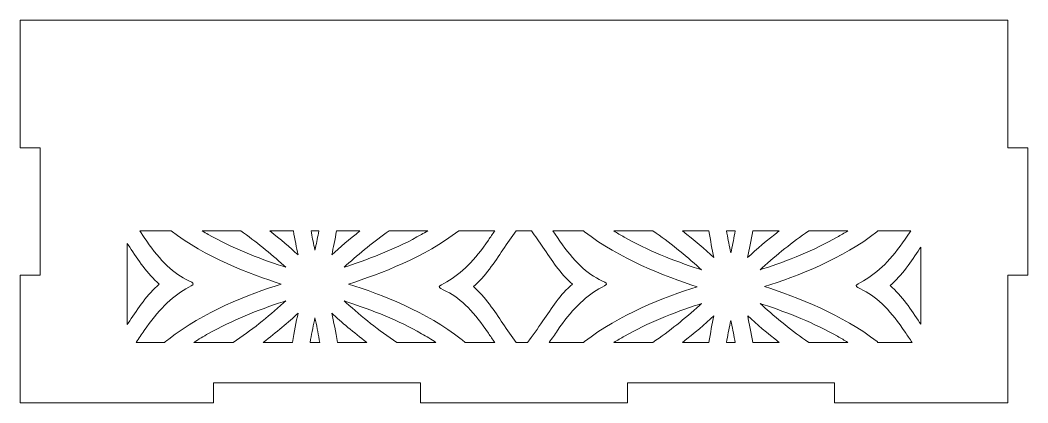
# Model space of a CAD drawing. Header units: millimetres. Extents: x 1438 to 1748, y -165 to 165.
# Drawn here: x 1598.2 to 1748.2, y 108 to 165 of the extents above; entities that cross this region are included whole.
import ezdxf

# ---------------------------------------------------------------- set-up
doc = ezdxf.new("R2010")
doc.units = ezdxf.units.MM
doc.header["$MEASUREMENT"] = 0
doc.layers.add('Camada 1', color=7, linetype='Continuous')

msp = doc.modelspace()

# ---------------------------------------------------------------- linework, layer by layer
at = {"layer": 'Camada 1', "color": 250, "lineweight": 20}
for points, knots in [([(1627.0266, 111), (1627.0266, 111), (1657.8266, 111), (1657.8266, 111), (1657.8266, 111), (1657.8266, 111), (1657.8266, 108), (1657.8266, 108), (1657.8266, 108), (1657.8266, 108), (1688.6266, 108), (1688.6266, 108), (1688.6266, 108), (1688.6266, 108), (1688.6266, 111), (1688.6266, 111), (1688.6266, 111), (1688.6266, 111), (1719.4266, 111), (1719.4266, 111), (1719.4266, 111), (1719.4266, 111), (1719.4266, 108), (1719.4266, 108), (1719.4266, 108), (1719.4266, 108), (1745.2266, 108), (1745.2266, 108), (1745.2266, 108), (1745.2266, 108), (1745.2266, 127), (1745.2266, 127), (1745.2266, 127), (1745.2266, 127), (1748.227, 127), (1748.227, 127), (1748.227, 127), (1748.227, 127), (1748.227, 146), (1748.227, 146), (1748.227, 146), (1748.227, 146), (1745.2266, 146), (1745.2266, 146), (1745.2266, 146), (1745.2266, 146), (1745.2266, 165), (1745.2266, 165), (1745.2266, 165), (1745.2266, 165), (1598.2262, 165), (1598.2262, 165), (1598.2262, 165), (1598.2262, 165), (1598.2262, 146), (1598.2262, 146), (1598.2262, 146), (1598.2262, 146), (1601.2266, 146), (1601.2266, 146), (1601.2266, 146), (1601.2266, 146), (1601.2266, 127), (1601.2266, 127), (1601.2266, 127), (1601.2266, 127), (1598.2262, 127), (1598.2262, 127), (1598.2262, 127), (1598.2262, 127), (1598.2262, 108), (1598.2262, 108), (1598.2262, 108), (1598.2262, 108), (1627.0266, 108), (1627.0266, 108), (1627.0266, 108), (1627.0266, 108), (1627.0266, 111), (1627.0266, 111)], [0, 0, 0, 0, 0.04761905, 0.04761905, 0.04761905, 0.04761905, 0.0952381, 0.0952381, 0.0952381, 0.0952381, 0.14285714, 0.14285714, 0.14285714, 0.14285714, 0.19047619, 0.19047619, 0.19047619, 0.19047619, 0.23809524, 0.23809524, 0.23809524, 0.23809524, 0.28571429, 0.28571429, 0.28571429, 0.28571429, 0.33333333, 0.33333333, 0.33333333, 0.33333333, 0.38095238, 0.38095238, 0.38095238, 0.38095238, 0.42857143, 0.42857143, 0.42857143, 0.42857143, 0.47619048, 0.47619048, 0.47619048, 0.47619048, 0.52380952, 0.52380952, 0.52380952, 0.52380952, 0.57142857, 0.57142857, 0.57142857, 0.57142857, 0.61904762, 0.61904762, 0.61904762, 0.61904762, 0.66666667, 0.66666667, 0.66666667, 0.66666667, 0.71428571, 0.71428571, 0.71428571, 0.71428571, 0.76190476, 0.76190476, 0.76190476, 0.76190476, 0.80952381, 0.80952381, 0.80952381, 0.80952381, 0.85714286, 0.85714286, 0.85714286, 0.85714286, 0.9047619, 0.9047619, 0.9047619, 0.9047619, 1, 1, 1, 1]), ([(1620.6963, 133.6106), (1625.7272, 129.7541), (1632.4225, 127.1693), (1637.093, 125.6921), (1637.093, 125.6921), (1632.2925, 124.176), (1625.406, 121.5056), (1620.3476, 117.5046), (1620.3476, 117.5046), (1620.1352, 117.3366), (1619.9304, 117.1684), (1619.7327, 117), (1619.7327, 117), (1619.7327, 117), (1615.4786, 117), (1615.4786, 117), (1615.4786, 117), (1615.8957, 117.592), (1616.2961, 118.1842), (1616.6861, 118.7609), (1616.6861, 118.7609), (1618.7003, 121.7375), (1620.7303, 123.742), (1622.8824, 124.9856), (1622.8824, 124.9856), (1624.2548, 125.7788), (1624.4724, 125.6171), (1622.9166, 126.3945), (1622.9166, 126.3945), (1620.682, 127.5109), (1618.71, 129.6357), (1616.6861, 132.6284), (1616.6861, 132.6284), (1616.6861, 132.6284), (1616.0189, 133.6106), (1616.0189, 133.6106), (1616.0189, 133.6106), (1616.0189, 133.6106), (1620.6963, 133.6106), (1620.6963, 133.6106)], [0, 0, 0, 0, 0.09090909, 0.09090909, 0.09090909, 0.09090909, 0.18181818, 0.18181818, 0.18181818, 0.18181818, 0.27272727, 0.27272727, 0.27272727, 0.27272727, 0.36363636, 0.36363636, 0.36363636, 0.36363636, 0.45454545, 0.45454545, 0.45454545, 0.45454545, 0.54545455, 0.54545455, 0.54545455, 0.54545455, 0.63636364, 0.63636364, 0.63636364, 0.63636364, 0.72727273, 0.72727273, 0.72727273, 0.72727273, 0.81818182, 0.81818182, 0.81818182, 0.81818182, 1, 1, 1, 1]), ([(1631.074, 133.6106), (1633.3154, 132.0359), (1635.4546, 130.2821), (1637.463, 128.4679), (1637.463, 128.4679), (1637.463, 128.4679), (1637.7514, 128.2067), (1637.7514, 128.2067), (1637.7514, 128.2067), (1637.7514, 128.2067), (1637.3486, 128.3365), (1637.3486, 128.3365), (1637.3486, 128.3365), (1633.5421, 129.5706), (1629.7069, 131.1165), (1626.2222, 133.0891), (1626.2222, 133.0891), (1625.922, 133.259), (1625.6234, 133.4327), (1625.327, 133.6106), (1625.327, 133.6106), (1625.327, 133.6106), (1631.074, 133.6106), (1631.074, 133.6106)], [0, 0, 0, 0, 0.14285714, 0.14285714, 0.14285714, 0.14285714, 0.28571429, 0.28571429, 0.28571429, 0.28571429, 0.42857143, 0.42857143, 0.42857143, 0.42857143, 0.57142857, 0.57142857, 0.57142857, 0.57142857, 0.71428571, 0.71428571, 0.71428571, 0.71428571, 1, 1, 1, 1]), ([(1635.4046, 133.6106), (1635.4046, 133.6106), (1638.8949, 133.6106), (1638.8949, 133.6106), (1638.8949, 133.6106), (1639.1167, 132.3244), (1639.3589, 131.1204), (1639.5984, 130.0354), (1639.5984, 130.0354), (1638.3947, 131.1375), (1636.9762, 132.3687), (1635.4046, 133.6106)], [0, 0, 0, 0, 0.25, 0.25, 0.25, 0.25, 0.5, 0.5, 0.5, 0.5, 1, 1, 1, 1]), ([(1641.5297, 133.6106), (1641.5297, 133.6106), (1642.6829, 133.6106), (1642.6829, 133.6106), (1642.6829, 133.6106), (1642.5311, 132.7682), (1642.3651, 131.9314), (1642.1876, 131.1027), (1642.1876, 131.1027), (1642.1876, 131.1027), (1642.1055, 130.723), (1642.1055, 130.723), (1642.1055, 130.723), (1642.1055, 130.723), (1642.0167, 131.1365), (1642.0167, 131.1365), (1642.0167, 131.1365), (1641.8423, 131.9541), (1641.6791, 132.7796), (1641.5297, 133.6106)], [0, 0, 0, 0, 0.16666667, 0.16666667, 0.16666667, 0.16666667, 0.33333333, 0.33333333, 0.33333333, 0.33333333, 0.5, 0.5, 0.5, 0.5, 0.66666667, 0.66666667, 0.66666667, 0.66666667, 1, 1, 1, 1]), ([(1644.6129, 130.0373), (1644.8532, 131.1237), (1645.0957, 132.3269), (1645.3175, 133.6106), (1645.3175, 133.6106), (1645.3175, 133.6106), (1648.8074, 133.6106), (1648.8074, 133.6106), (1648.8074, 133.6106), (1647.2332, 132.3672), (1645.814, 131.136), (1644.6129, 130.0373)], [0, 0, 0, 0, 0.25, 0.25, 0.25, 0.25, 0.5, 0.5, 0.5, 0.5, 1, 1, 1, 1]), ([(1646.4617, 128.2095), (1646.4617, 128.2095), (1646.7758, 128.4934), (1646.7758, 128.4934), (1646.7758, 128.4934), (1648.7769, 130.2979), (1650.9073, 132.0429), (1653.1392, 133.6106), (1653.1392, 133.6106), (1653.1392, 133.6106), (1658.887, 133.6106), (1658.887, 133.6106), (1658.887, 133.6106), (1658.5784, 133.4254), (1658.2675, 133.2447), (1657.9549, 133.0682), (1657.9549, 133.0682), (1654.4705, 131.1008), (1650.6368, 129.5581), (1646.8318, 128.3286), (1646.8318, 128.3286), (1646.8318, 128.3286), (1646.4617, 128.2095), (1646.4617, 128.2095)], [0, 0, 0, 0, 0.14285714, 0.14285714, 0.14285714, 0.14285714, 0.28571429, 0.28571429, 0.28571429, 0.28571429, 0.42857143, 0.42857143, 0.42857143, 0.42857143, 0.57142857, 0.57142857, 0.57142857, 0.57142857, 0.71428571, 0.71428571, 0.71428571, 0.71428571, 1, 1, 1, 1]), ([(1663.5169, 133.6106), (1663.5169, 133.6106), (1668.8656, 133.6106), (1668.8656, 133.6106), (1668.8656, 133.6106), (1668.5453, 133.1487), (1668.2343, 132.6887), (1667.9297, 132.2382), (1667.9297, 132.2382), (1665.9153, 129.2617), (1663.8856, 127.2573), (1661.7335, 126.0136), (1661.7335, 126.0136), (1660.3609, 125.2204), (1660.1433, 125.3821), (1661.6992, 124.6046), (1661.6992, 124.6046), (1663.9335, 123.488), (1665.9057, 121.3634), (1667.9297, 118.3704), (1667.9297, 118.3704), (1668.234, 117.9205), (1668.5445, 117.4613), (1668.8645, 117), (1668.8645, 117), (1668.8645, 117), (1664.4834, 117), (1664.4834, 117), (1664.4834, 117), (1664.2855, 117.1686), (1664.0804, 117.337), (1663.8677, 117.5052), (1663.8677, 117.5052), (1658.8007, 121.5122), (1651.9008, 124.1839), (1647.1217, 125.6952), (1647.1217, 125.6952), (1651.8125, 127.1768), (1658.4946, 129.7606), (1663.5169, 133.6106)], [0, 0, 0, 0, 0.09090909, 0.09090909, 0.09090909, 0.09090909, 0.18181818, 0.18181818, 0.18181818, 0.18181818, 0.27272727, 0.27272727, 0.27272727, 0.27272727, 0.36363636, 0.36363636, 0.36363636, 0.36363636, 0.45454545, 0.45454545, 0.45454545, 0.45454545, 0.54545455, 0.54545455, 0.54545455, 0.54545455, 0.63636364, 0.63636364, 0.63636364, 0.63636364, 0.72727273, 0.72727273, 0.72727273, 0.72727273, 0.81818182, 0.81818182, 0.81818182, 0.81818182, 1, 1, 1, 1]), ([(1670.0804, 130.7837), (1670.758, 131.7857), (1671.4148, 132.7373), (1672.0774, 133.6106), (1672.0774, 133.6106), (1672.0774, 133.6106), (1674.3344, 133.6106), (1674.3344, 133.6106), (1674.3344, 133.6106), (1674.8988, 132.8466), (1675.4616, 132.0286), (1676.0397, 131.1739), (1676.0397, 131.1739), (1677.2774, 129.3433), (1678.6608, 127.2156), (1680.4351, 125.6939), (1680.4351, 125.6939), (1678.6611, 124.1725), (1677.2774, 122.0458), (1676.0395, 120.2154), (1676.0395, 120.2154), (1675.2598, 119.0628), (1674.5077, 117.9768), (1673.7427, 117), (1673.7427, 117), (1673.7427, 117), (1672.0765, 117), (1672.0765, 117), (1672.0765, 117), (1671.4142, 117.8729), (1670.7577, 118.8239), (1670.0804, 119.8253), (1670.0804, 119.8253), (1668.8421, 121.6557), (1667.4588, 123.7837), (1665.6847, 125.3053), (1665.6847, 125.3053), (1667.4585, 126.8266), (1668.8424, 128.9533), (1670.0804, 130.7837)], [0, 0, 0, 0, 0.09090909, 0.09090909, 0.09090909, 0.09090909, 0.18181818, 0.18181818, 0.18181818, 0.18181818, 0.27272727, 0.27272727, 0.27272727, 0.27272727, 0.36363636, 0.36363636, 0.36363636, 0.36363636, 0.45454545, 0.45454545, 0.45454545, 0.45454545, 0.54545455, 0.54545455, 0.54545455, 0.54545455, 0.63636364, 0.63636364, 0.63636364, 0.63636364, 0.72727273, 0.72727273, 0.72727273, 0.72727273, 0.81818182, 0.81818182, 0.81818182, 0.81818182, 1, 1, 1, 1]), ([(1684.4207, 126.3944), (1682.1861, 127.5108), (1680.214, 129.6356), (1678.1901, 132.6283), (1678.1901, 132.6283), (1678.1901, 132.6283), (1677.5229, 133.6106), (1677.5229, 133.6106), (1677.5229, 133.6106), (1677.5229, 133.6106), (1682.1063, 133.6106), (1682.1063, 133.6106), (1682.1063, 133.6106), (1682.1063, 133.6106), (1682.252, 133.4943), (1682.252, 133.4943), (1682.252, 133.4943), (1687.3181, 129.4875), (1694.2184, 126.8153), (1698.9978, 125.3036), (1698.9978, 125.3036), (1694.1972, 123.7878), (1687.3112, 121.1177), (1682.2527, 117.1164), (1682.2527, 117.1164), (1682.2527, 117.1164), (1682.1069, 117), (1682.1069, 117), (1682.1069, 117), (1682.1069, 117), (1676.9825, 117), (1676.9825, 117), (1676.9825, 117), (1677.3997, 117.592), (1677.8001, 118.1841), (1678.1901, 118.7608), (1678.1901, 118.7608), (1680.2044, 121.7374), (1682.2344, 123.7419), (1684.3864, 124.9855), (1684.3864, 124.9855), (1685.7589, 125.7787), (1685.9765, 125.617), (1684.4207, 126.3944)], [0, 0, 0, 0, 0.08333333, 0.08333333, 0.08333333, 0.08333333, 0.16666667, 0.16666667, 0.16666667, 0.16666667, 0.25, 0.25, 0.25, 0.25, 0.33333333, 0.33333333, 0.33333333, 0.33333333, 0.41666667, 0.41666667, 0.41666667, 0.41666667, 0.5, 0.5, 0.5, 0.5, 0.58333333, 0.58333333, 0.58333333, 0.58333333, 0.66666667, 0.66666667, 0.66666667, 0.66666667, 0.75, 0.75, 0.75, 0.75, 0.83333333, 0.83333333, 0.83333333, 0.83333333, 1, 1, 1, 1]), ([(1699.2534, 127.9484), (1695.4471, 129.1822), (1691.6117, 130.7282), (1688.1271, 132.701), (1688.1271, 132.701), (1687.6122, 132.9924), (1687.102, 133.2953), (1686.5992, 133.6106), (1686.5992, 133.6106), (1686.5992, 133.6106), (1692.4193, 133.6106), (1692.4193, 133.6106), (1692.4193, 133.6106), (1694.8648, 131.9382), (1697.1932, 130.0443), (1699.3681, 128.0796), (1699.3681, 128.0796), (1699.3681, 128.0796), (1699.6559, 127.8186), (1699.6559, 127.8186), (1699.6559, 127.8186), (1699.6559, 127.8186), (1699.2534, 127.9484), (1699.2534, 127.9484)], [0, 0, 0, 0, 0.14285714, 0.14285714, 0.14285714, 0.14285714, 0.28571429, 0.28571429, 0.28571429, 0.28571429, 0.42857143, 0.42857143, 0.42857143, 0.42857143, 0.57142857, 0.57142857, 0.57142857, 0.57142857, 0.71428571, 0.71428571, 0.71428571, 0.71428571, 1, 1, 1, 1]), ([(1701.5034, 129.6472), (1700.1744, 130.8639), (1698.5835, 132.2382), (1696.8138, 133.6106), (1696.8138, 133.6106), (1696.8138, 133.6106), (1700.734, 133.6106), (1700.734, 133.6106), (1700.734, 133.6106), (1700.9732, 132.1781), (1701.2399, 130.8407), (1701.5034, 129.6472)], [0, 0, 0, 0, 0.25, 0.25, 0.25, 0.25, 0.5, 0.5, 0.5, 0.5, 1, 1, 1, 1]), ([(1703.9218, 130.7484), (1703.7203, 131.6932), (1703.5337, 132.6485), (1703.3661, 133.6106), (1703.3661, 133.6106), (1703.3661, 133.6106), (1704.6567, 133.6106), (1704.6567, 133.6106), (1704.6567, 133.6106), (1704.4868, 132.637), (1704.2975, 131.6704), (1704.0927, 130.7145), (1704.0927, 130.7145), (1704.0927, 130.7145), (1704.0108, 130.3344), (1704.0108, 130.3344), (1704.0108, 130.3344), (1704.0108, 130.3344), (1703.9218, 130.7484), (1703.9218, 130.7484)], [0, 0, 0, 0, 0.16666667, 0.16666667, 0.16666667, 0.16666667, 0.33333333, 0.33333333, 0.33333333, 0.33333333, 0.5, 0.5, 0.5, 0.5, 0.66666667, 0.66666667, 0.66666667, 0.66666667, 1, 1, 1, 1]), ([(1706.5182, 129.6488), (1706.7826, 130.8442), (1707.0494, 132.1808), (1707.2886, 133.6106), (1707.2886, 133.6106), (1707.2886, 133.6106), (1711.2088, 133.6106), (1711.2088, 133.6106), (1711.2088, 133.6106), (1709.4358, 132.2364), (1707.8443, 130.8618), (1706.5182, 129.6488)], [0, 0, 0, 0, 0.25, 0.25, 0.25, 0.25, 0.5, 0.5, 0.5, 0.5, 1, 1, 1, 1]), ([(1708.3664, 127.821), (1708.3664, 127.821), (1708.6806, 128.1053), (1708.6806, 128.1053), (1708.6806, 128.1053), (1710.8488, 130.0601), (1713.1684, 131.9451), (1715.6043, 133.6106), (1715.6043, 133.6106), (1715.6043, 133.6106), (1721.4251, 133.6106), (1721.4251, 133.6106), (1721.4251, 133.6106), (1720.9103, 133.2876), (1720.3875, 132.9779), (1719.86, 132.6802), (1719.86, 132.6802), (1716.3754, 130.7124), (1712.542, 129.1699), (1708.7371, 127.9405), (1708.7371, 127.9405), (1708.7371, 127.9405), (1708.3664, 127.821), (1708.3664, 127.821)], [0, 0, 0, 0, 0.14285714, 0.14285714, 0.14285714, 0.14285714, 0.28571429, 0.28571429, 0.28571429, 0.28571429, 0.42857143, 0.42857143, 0.42857143, 0.42857143, 0.57142857, 0.57142857, 0.57142857, 0.57142857, 0.71428571, 0.71428571, 0.71428571, 0.71428571, 1, 1, 1, 1]), ([(1725.7727, 117.1168), (1720.7059, 121.1235), (1713.806, 123.7957), (1709.027, 125.3074), (1709.027, 125.3074), (1713.8272, 126.8235), (1720.7141, 129.4936), (1725.7721, 133.4946), (1725.7721, 133.4946), (1725.7721, 133.4946), (1725.9174, 133.6106), (1725.9174, 133.6106), (1725.9174, 133.6106), (1725.9174, 133.6106), (1730.8014, 133.6106), (1730.8014, 133.6106), (1730.8014, 133.6106), (1730.518, 133.2), (1730.2418, 132.7916), (1729.9707, 132.3907), (1729.9707, 132.3907), (1727.9565, 129.414), (1725.9266, 127.4098), (1723.7745, 126.1661), (1723.7745, 126.1661), (1722.4021, 125.3729), (1722.1844, 125.5344), (1723.7403, 124.7571), (1723.7403, 124.7571), (1725.9748, 123.6408), (1727.9469, 121.516), (1729.9709, 118.5232), (1729.9709, 118.5232), (1730.3087, 118.0237), (1730.6543, 117.5126), (1731.0118, 117), (1731.0118, 117), (1731.0118, 117), (1725.919, 117), (1725.919, 117), (1725.919, 117), (1725.919, 117), (1725.7727, 117.1168), (1725.7727, 117.1168)], [0, 0, 0, 0, 0.08333333, 0.08333333, 0.08333333, 0.08333333, 0.16666667, 0.16666667, 0.16666667, 0.16666667, 0.25, 0.25, 0.25, 0.25, 0.33333333, 0.33333333, 0.33333333, 0.33333333, 0.41666667, 0.41666667, 0.41666667, 0.41666667, 0.5, 0.5, 0.5, 0.5, 0.58333333, 0.58333333, 0.58333333, 0.58333333, 0.66666667, 0.66666667, 0.66666667, 0.66666667, 0.75, 0.75, 0.75, 0.75, 0.83333333, 0.83333333, 0.83333333, 0.83333333, 1, 1, 1, 1]), ([(1614.1682, 131.7149), (1614.1682, 131.7149), (1614.5357, 131.1739), (1614.5357, 131.1739), (1614.5357, 131.1739), (1615.7733, 129.3434), (1617.1567, 127.2157), (1618.9311, 125.694), (1618.9311, 125.694), (1617.1571, 124.1725), (1615.7734, 122.0459), (1614.5354, 120.2155), (1614.5354, 120.2155), (1614.5354, 120.2155), (1614.1682, 119.6751), (1614.1682, 119.6751), (1614.1682, 119.6751), (1614.1682, 119.6751), (1614.1682, 131.7149), (1614.1682, 131.7149)], [0, 0, 0, 0, 0.16666667, 0.16666667, 0.16666667, 0.16666667, 0.33333333, 0.33333333, 0.33333333, 0.33333333, 0.5, 0.5, 0.5, 0.5, 0.66666667, 0.66666667, 0.66666667, 0.66666667, 1, 1, 1, 1]), ([(1732.2849, 119.7363), (1732.2849, 119.7363), (1732.1214, 119.9777), (1732.1214, 119.9777), (1732.1214, 119.9777), (1730.8835, 121.8082), (1729.4999, 123.936), (1727.7258, 125.4579), (1727.7258, 125.4579), (1729.4999, 126.9792), (1730.8835, 129.1057), (1732.1212, 130.9363), (1732.1212, 130.9363), (1732.1212, 130.9363), (1732.2849, 131.1779), (1732.2849, 131.1779), (1732.2849, 131.1779), (1732.2849, 131.1779), (1732.2849, 119.7363), (1732.2849, 119.7363)], [0, 0, 0, 0, 0.16666667, 0.16666667, 0.16666667, 0.16666667, 0.33333333, 0.33333333, 0.33333333, 0.33333333, 0.5, 0.5, 0.5, 0.5, 0.66666667, 0.66666667, 0.66666667, 0.66666667, 1, 1, 1, 1]), ([(1626.2595, 118.319), (1629.7442, 120.2865), (1633.5777, 121.8292), (1637.3826, 123.0586), (1637.3826, 123.0586), (1637.3826, 123.0586), (1637.7526, 123.1777), (1637.7526, 123.1777), (1637.7526, 123.1777), (1637.7526, 123.1777), (1637.439, 122.8937), (1637.439, 122.8937), (1637.439, 122.8937), (1635.1006, 120.7853), (1632.5858, 118.7581), (1629.9388, 117), (1629.9388, 117), (1629.9388, 117), (1624.0893, 117), (1624.0893, 117), (1624.0893, 117), (1624.7978, 117.4652), (1625.5239, 117.9036), (1626.2595, 118.319)], [0, 0, 0, 0, 0.14285714, 0.14285714, 0.14285714, 0.14285714, 0.28571429, 0.28571429, 0.28571429, 0.28571429, 0.42857143, 0.42857143, 0.42857143, 0.42857143, 0.57142857, 0.57142857, 0.57142857, 0.57142857, 0.71428571, 0.71428571, 0.71428571, 0.71428571, 1, 1, 1, 1]), ([(1646.4628, 123.1807), (1646.4628, 123.1807), (1646.8662, 123.0508), (1646.8662, 123.0508), (1646.8662, 123.0508), (1650.6726, 121.8166), (1654.5078, 120.2708), (1657.9924, 118.2983), (1657.9924, 118.2983), (1658.7154, 117.8891), (1659.4293, 117.4575), (1660.1261, 117), (1660.1261, 117), (1660.1261, 117), (1654.2769, 117), (1654.2769, 117), (1654.2769, 117), (1651.6204, 118.7648), (1649.0968, 120.8009), (1646.7517, 122.9194), (1646.7517, 122.9194), (1646.7517, 122.9194), (1646.4628, 123.1807), (1646.4628, 123.1807)], [0, 0, 0, 0, 0.14285714, 0.14285714, 0.14285714, 0.14285714, 0.28571429, 0.28571429, 0.28571429, 0.28571429, 0.42857143, 0.42857143, 0.42857143, 0.42857143, 0.57142857, 0.57142857, 0.57142857, 0.57142857, 0.71428571, 0.71428571, 0.71428571, 0.71428571, 1, 1, 1, 1]), ([(1688.1648, 117.9308), (1691.6493, 119.8983), (1695.4827, 121.4411), (1699.2876, 122.6705), (1699.2876, 122.6705), (1699.2876, 122.6705), (1699.658, 122.7897), (1699.658, 122.7897), (1699.658, 122.7897), (1699.658, 122.7897), (1699.3442, 122.5057), (1699.3442, 122.5057), (1699.3442, 122.5057), (1697.1758, 120.5508), (1694.8559, 118.6656), (1692.4198, 117), (1692.4198, 117), (1692.4198, 117), (1686.5992, 117), (1686.5992, 117), (1686.5992, 117), (1687.1142, 117.3231), (1687.6371, 117.6329), (1688.1648, 117.9308)], [0, 0, 0, 0, 0.14285714, 0.14285714, 0.14285714, 0.14285714, 0.28571429, 0.28571429, 0.28571429, 0.28571429, 0.42857143, 0.42857143, 0.42857143, 0.42857143, 0.57142857, 0.57142857, 0.57142857, 0.57142857, 0.71428571, 0.71428571, 0.71428571, 0.71428571, 1, 1, 1, 1]), ([(1708.6566, 122.5314), (1708.6566, 122.5314), (1708.3691, 122.7918), (1708.3691, 122.7918), (1708.3691, 122.7918), (1708.3691, 122.7918), (1708.7714, 122.6623), (1708.7714, 122.6623), (1708.7714, 122.6623), (1712.5776, 121.4284), (1716.413, 119.8825), (1719.8976, 117.91), (1719.8976, 117.91), (1720.4127, 117.6185), (1720.9233, 117.3155), (1721.4263, 117), (1721.4263, 117), (1721.4263, 117), (1715.606, 117), (1715.606, 117), (1715.606, 117), (1713.1603, 118.6725), (1710.8316, 120.5665), (1708.6566, 122.5314)], [0, 0, 0, 0, 0.14285714, 0.14285714, 0.14285714, 0.14285714, 0.28571429, 0.28571429, 0.28571429, 0.28571429, 0.42857143, 0.42857143, 0.42857143, 0.42857143, 0.57142857, 0.57142857, 0.57142857, 0.57142857, 0.71428571, 0.71428571, 0.71428571, 0.71428571, 1, 1, 1, 1]), ([(1634.4045, 117), (1636.3813, 118.5022), (1638.1504, 120.023), (1639.6016, 121.3503), (1639.6016, 121.3503), (1639.3134, 120.0472), (1639.0221, 118.5766), (1638.767, 117), (1638.767, 117), (1638.767, 117), (1634.4045, 117), (1634.4045, 117)], [0, 0, 0, 0, 0.25, 0.25, 0.25, 0.25, 0.5, 0.5, 0.5, 0.5, 1, 1, 1, 1]), ([(1641.3962, 117), (1641.5828, 118.105), (1641.795, 119.2018), (1642.027, 120.2846), (1642.027, 120.2846), (1642.027, 120.2846), (1642.1088, 120.6638), (1642.1088, 120.6638), (1642.1088, 120.6638), (1642.1088, 120.6638), (1642.1978, 120.2506), (1642.1978, 120.2506), (1642.1978, 120.2506), (1642.4264, 119.1788), (1642.6358, 118.0934), (1642.82, 117), (1642.82, 117), (1642.82, 117), (1641.3962, 117), (1641.3962, 117)], [0, 0, 0, 0, 0.16666667, 0.16666667, 0.16666667, 0.16666667, 0.33333333, 0.33333333, 0.33333333, 0.33333333, 0.5, 0.5, 0.5, 0.5, 0.66666667, 0.66666667, 0.66666667, 0.66666667, 1, 1, 1, 1]), ([(1645.4494, 117), (1645.1944, 118.5795), (1644.9034, 120.051), (1644.6163, 121.3518), (1644.6163, 121.3518), (1646.0709, 120.0202), (1647.839, 118.5), (1649.8121, 117), (1649.8121, 117), (1649.8121, 117), (1645.4494, 117), (1645.4494, 117)], [0, 0, 0, 0, 0.25, 0.25, 0.25, 0.25, 0.5, 0.5, 0.5, 0.5, 1, 1, 1, 1]), ([(1696.8153, 117), (1698.5884, 118.3744), (1700.1802, 119.7491), (1701.5065, 120.9622), (1701.5065, 120.9622), (1701.2421, 119.7667), (1700.9752, 118.4299), (1700.736, 117), (1700.736, 117), (1700.736, 117), (1696.8153, 117), (1696.8153, 117)], [0, 0, 0, 0, 0.25, 0.25, 0.25, 0.25, 0.5, 0.5, 0.5, 0.5, 1, 1, 1, 1]), ([(1703.3679, 117), (1703.5379, 117.9736), (1703.7272, 118.9403), (1703.932, 119.8962), (1703.932, 119.8962), (1703.932, 119.8962), (1704.0139, 120.2762), (1704.0139, 120.2762), (1704.0139, 120.2762), (1704.0139, 120.2762), (1704.103, 119.8626), (1704.103, 119.8626), (1704.103, 119.8626), (1704.3045, 118.9177), (1704.491, 117.9622), (1704.6587, 117), (1704.6587, 117), (1704.6587, 117), (1703.3679, 117), (1703.3679, 117)], [0, 0, 0, 0, 0.16666667, 0.16666667, 0.16666667, 0.16666667, 0.33333333, 0.33333333, 0.33333333, 0.33333333, 0.5, 0.5, 0.5, 0.5, 0.66666667, 0.66666667, 0.66666667, 0.66666667, 1, 1, 1, 1]), ([(1707.2903, 117), (1707.0511, 118.4326), (1706.7844, 119.7702), (1706.5209, 120.9638), (1706.5209, 120.9638), (1707.8502, 119.7469), (1709.4413, 118.3725), (1711.2113, 117), (1711.2113, 117), (1711.2113, 117), (1707.2903, 117), (1707.2903, 117)], [0, 0, 0, 0, 0.25, 0.25, 0.25, 0.25, 0.5, 0.5, 0.5, 0.5, 1, 1, 1, 1])]:
    msp.add_open_spline(points, degree=3, knots=knots, dxfattribs=at)

doc.saveas('drawing.dxf')
